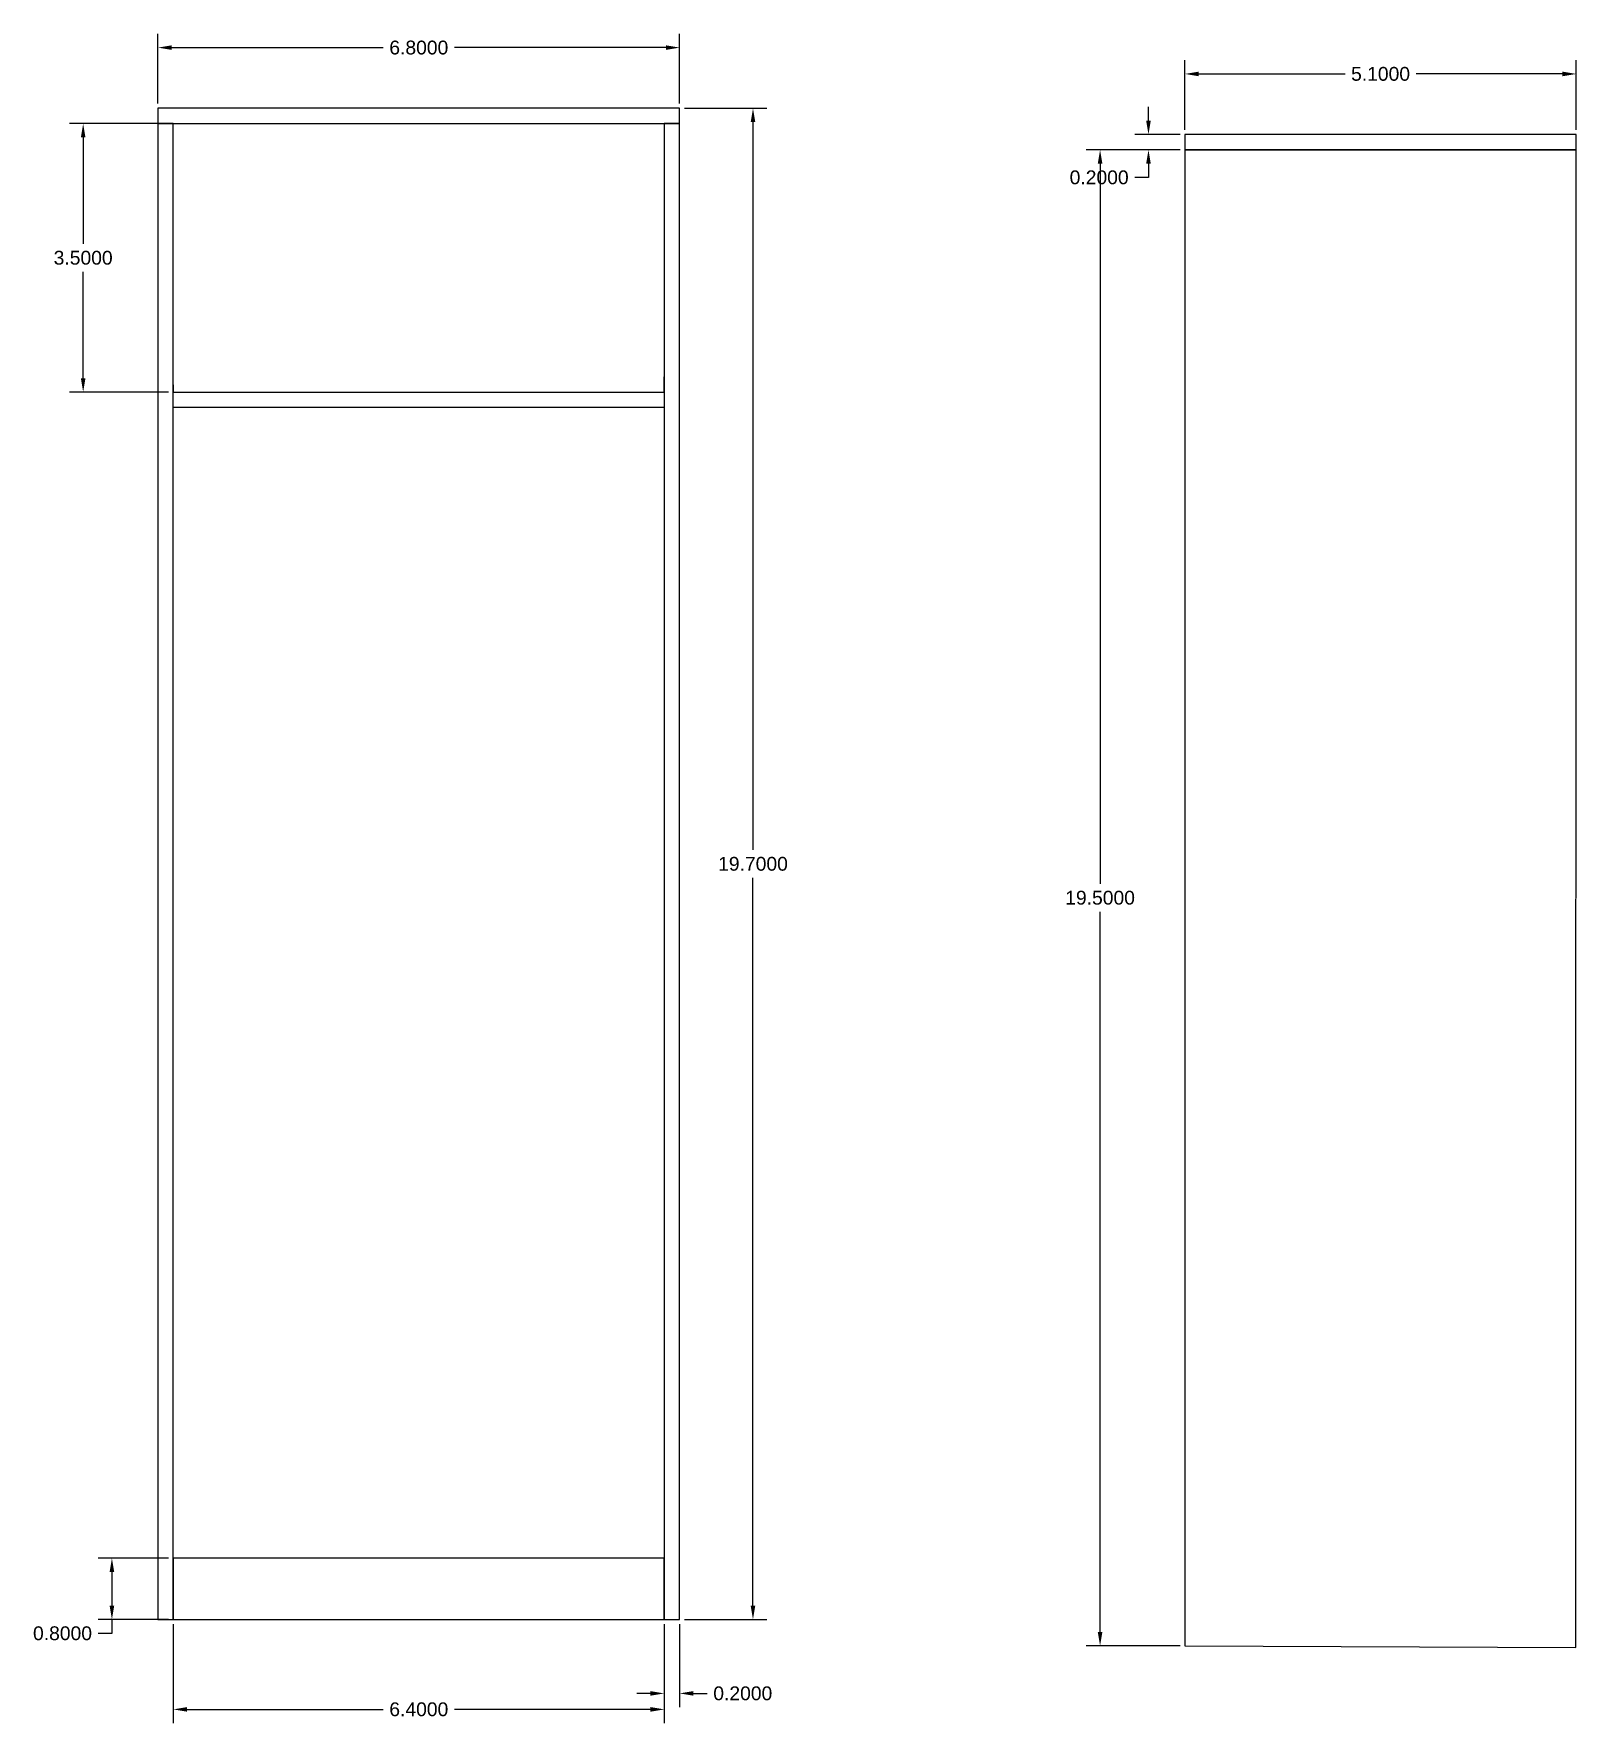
# Model space of a CAD drawing. Header units: inches. Extents: x 15.8 to 35.9, y 34.6 to 56.6.
import ezdxf

# ---------------------------------------------------------------- set-up
doc = ezdxf.new("R2010")
doc.units = ezdxf.units.IN
doc.header["$MEASUREMENT"] = 0
for name, color, linetype in [('dimensiuni', 2, 'Continuous'), ('plan frontal', 90, 'Continuous'), ('plan lateral', 160, 'Continuous')]:
    doc.layers.add(name, color=color, linetype=linetype)
doc.styles.get("Standard").update_dxf_attribs({"font": 'arial.ttf'})
doc.dimstyles.get("Standard").update_dxf_attribs({"dimtxt": 0.18, "dimasz": 0.18, "dimexe": 0.18, "dimexo": 0.0625, "dimgap": 0.09, "dimtad": 0, "dimtih": 1, "dimtoh": 1, "dimdec": 4, "dimzin": 0, "dimdsep": 46, "dimtxsty": 'Standard', "dimcen": 0.09, "dimadec": 0, "dimazin": 0, "dimtfac": 1, "dimtdec": 4, "dimtofl": 0, "dimtmove": 0, "dimatfit": 3, "dimfxl": 1, "dimtolj": 1, "dimtzin": 0, "dimarcsym": 0})

# ---------------------------------------------------------------- blocks, each defined once
blk = doc.blocks.new('*D4')
at = {"layer": 'Defpoints', "color": 0, "transparency": 16777216}
for p in [(17.405, 56.397), (17.405, 55.607), (24.205, 55.607)]:
    blk.add_point(p, dxfattribs=at)
at = {"layer": 'dimensiuni', "color": 0, "lineweight": -2, "transparency": 16777216}
for p, q in [((17.405, 55.67), (17.405, 56.577)), ((17.585, 56.397), (20.341, 56.397)), ((24.025, 56.397), (21.269, 56.397)), ((24.205, 55.67), (24.205, 56.577))]:
    blk.add_line(p, q, dxfattribs=at)
at = {"layer": 'dimensiuni', "color": 0, "transparency": 16777216}
for points in [[(17.585, 56.427), (17.585, 56.367), (17.405, 56.397)], [(24.025, 56.427), (24.025, 56.367), (24.205, 56.397)]]:
    blk.add_solid(points, dxfattribs=at)
at = {"layer": 'dimensiuni', "color": 0, "transparency": 16777216, "insert": (20.805, 56.397), "char_height": 0.18, "attachment_point": 5}
blk.add_mtext('\\A1;6.8000', dxfattribs=at)
blk = doc.blocks.new('*D5')
at = {"layer": 'Defpoints', "color": 0, "transparency": 16777216}
for p in [(24.205, 55.607), (24.205, 35.907), (25.161, 35.907)]:
    blk.add_point(p, dxfattribs=at)
at = {"layer": 'dimensiuni', "color": 0, "lineweight": -2, "transparency": 16777216}
for p, q in [((24.267, 55.607), (25.341, 55.607)), ((25.161, 55.427), (25.161, 45.939)), ((25.161, 36.087), (25.161, 45.575)), ((24.267, 35.907), (25.341, 35.907))]:
    blk.add_line(p, q, dxfattribs=at)
at = {"layer": 'dimensiuni', "color": 0, "transparency": 16777216}
for points in [[(25.131, 55.427), (25.191, 55.427), (25.161, 55.607)], [(25.131, 36.087), (25.191, 36.087), (25.161, 35.907)]]:
    blk.add_solid(points, dxfattribs=at)
at = {"layer": 'dimensiuni', "color": 0, "transparency": 16777216, "insert": (25.161, 45.757), "char_height": 0.18, "attachment_point": 5}
blk.add_mtext('\\A1;19.7000', dxfattribs=at)
blk = doc.blocks.new('*D6')
at = {"layer": 'Defpoints', "color": 0, "transparency": 16777216}
for p in [(24.005, 35.907), (24.205, 35.907), (24.205, 34.944)]:
    blk.add_point(p, dxfattribs=at)
at = {"layer": 'dimensiuni', "color": 0, "lineweight": -2, "transparency": 16777216}
for p, q in [((24.005, 35.845), (24.005, 34.764)), ((24.205, 35.845), (24.205, 34.764)), ((23.825, 34.944), (23.645, 34.944)), ((24.385, 34.944), (24.565, 34.944))]:
    blk.add_line(p, q, dxfattribs=at)
at = {"layer": 'dimensiuni', "color": 0, "transparency": 16777216}
for points in [[(23.825, 34.974), (23.825, 34.914), (24.005, 34.944)], [(24.385, 34.974), (24.385, 34.914), (24.205, 34.944)]]:
    blk.add_solid(points, dxfattribs=at)
at = {"layer": 'dimensiuni', "color": 0, "transparency": 16777216, "insert": (25.028, 34.944), "char_height": 0.18, "attachment_point": 5}
blk.add_mtext('\\A1;0.2000', dxfattribs=at)
blk = doc.blocks.new('*D7')
at = {"layer": 'Defpoints', "color": 0, "transparency": 16777216}
for p in [(17.605, 36.707), (16.805, 35.907), (17.605, 35.907)]:
    blk.add_point(p, dxfattribs=at)
at = {"layer": 'dimensiuni', "color": 0, "lineweight": -2, "transparency": 16777216}
for p, q in [((17.542, 36.707), (16.625, 36.707)), ((16.805, 36.527), (16.805, 36.087)), ((17.542, 35.907), (16.625, 35.907)), ((16.805, 35.907), (16.805, 35.727)), ((16.805, 35.727), (16.625, 35.727))]:
    blk.add_line(p, q, dxfattribs=at)
at = {"layer": 'dimensiuni', "color": 0, "transparency": 16777216}
for points in [[(16.775, 36.527), (16.835, 36.527), (16.805, 36.707)], [(16.775, 36.087), (16.835, 36.087), (16.805, 35.907)]]:
    blk.add_solid(points, dxfattribs=at)
at = {"layer": 'dimensiuni', "color": 0, "transparency": 16777216, "insert": (16.161, 35.727), "char_height": 0.18, "attachment_point": 5}
blk.add_mtext('\\A1;0.8000', dxfattribs=at)
blk = doc.blocks.new('*D8')
at = {"layer": 'Defpoints', "color": 0, "transparency": 16777216}
for p in [(17.605, 35.907), (24.005, 35.907), (24.005, 34.736)]:
    blk.add_point(p, dxfattribs=at)
at = {"layer": 'dimensiuni', "color": 0, "lineweight": -2, "transparency": 16777216}
for p, q in [((17.605, 35.845), (17.605, 34.556)), ((24.005, 35.845), (24.005, 34.556)), ((17.785, 34.736), (20.341, 34.736)), ((23.825, 34.736), (21.269, 34.736))]:
    blk.add_line(p, q, dxfattribs=at)
at = {"layer": 'dimensiuni', "color": 0, "transparency": 16777216}
for points in [[(17.785, 34.766), (17.785, 34.706), (17.605, 34.736)], [(23.825, 34.766), (23.825, 34.706), (24.005, 34.736)]]:
    blk.add_solid(points, dxfattribs=at)
at = {"layer": 'dimensiuni', "color": 0, "transparency": 16777216, "insert": (20.805, 34.736), "char_height": 0.18, "attachment_point": 5}
blk.add_mtext('\\A1;6.4000', dxfattribs=at)
blk = doc.blocks.new('*D9')
at = {"layer": 'Defpoints', "color": 0, "transparency": 16777216}
for p in [(17.605, 55.407), (16.43, 51.907), (17.605, 51.907)]:
    blk.add_point(p, dxfattribs=at)
at = {"layer": 'dimensiuni', "color": 0, "lineweight": -2, "transparency": 16777216}
for p, q in [((17.542, 55.407), (16.25, 55.407)), ((16.43, 55.227), (16.43, 53.839)), ((16.43, 52.087), (16.43, 53.475)), ((17.542, 51.907), (16.25, 51.907))]:
    blk.add_line(p, q, dxfattribs=at)
at = {"layer": 'dimensiuni', "color": 0, "transparency": 16777216}
for points in [[(16.4, 55.227), (16.46, 55.227), (16.43, 55.407)], [(16.4, 52.087), (16.46, 52.087), (16.43, 51.907)]]:
    blk.add_solid(points, dxfattribs=at)
at = {"layer": 'dimensiuni', "color": 0, "transparency": 16777216, "insert": (16.43, 53.657), "char_height": 0.18, "attachment_point": 5}
blk.add_mtext('\\A1;3.5000', dxfattribs=at)
blk = doc.blocks.new('*D10')
at = {"layer": 'Defpoints', "color": 0, "transparency": 16777216}
for p in [(30.316, 55.065), (30.791, 55.265), (30.791, 55.065)]:
    blk.add_point(p, dxfattribs=at)
at = {"layer": 'dimensiuni', "color": 0, "lineweight": -2, "transparency": 16777216}
for p, q in [((30.316, 55.445), (30.316, 55.625)), ((30.729, 55.265), (30.136, 55.265)), ((30.729, 55.065), (30.136, 55.065)), ((30.316, 54.885), (30.316, 54.705)), ((30.316, 54.705), (30.136, 54.705))]:
    blk.add_line(p, q, dxfattribs=at)
at = {"layer": 'dimensiuni', "color": 0, "transparency": 16777216}
for points in [[(30.286, 55.445), (30.346, 55.445), (30.316, 55.265)], [(30.286, 54.885), (30.346, 54.885), (30.316, 55.065)]]:
    blk.add_solid(points, dxfattribs=at)
at = {"layer": 'dimensiuni', "color": 0, "transparency": 16777216, "insert": (29.673, 54.705), "char_height": 0.18, "attachment_point": 5}
blk.add_mtext('\\A1;0.2000', dxfattribs=at)
blk = doc.blocks.new('*D11')
at = {"layer": 'Defpoints', "color": 0, "transparency": 16777216}
for p in [(35.891, 56.054), (30.791, 55.265), (35.891, 55.265)]:
    blk.add_point(p, dxfattribs=at)
at = {"layer": 'dimensiuni', "color": 0, "lineweight": -2, "transparency": 16777216}
for p, q in [((30.791, 55.327), (30.791, 56.234)), ((35.891, 55.327), (35.891, 56.234)), ((30.971, 56.054), (32.878, 56.054)), ((35.711, 56.054), (33.805, 56.054))]:
    blk.add_line(p, q, dxfattribs=at)
at = {"layer": 'dimensiuni', "color": 0, "transparency": 16777216}
for points in [[(30.971, 56.084), (30.971, 56.024), (30.791, 56.054)], [(35.711, 56.084), (35.711, 56.024), (35.891, 56.054)]]:
    blk.add_solid(points, dxfattribs=at)
at = {"layer": 'dimensiuni', "color": 0, "transparency": 16777216, "insert": (33.341, 56.054), "char_height": 0.18, "attachment_point": 5}
blk.add_mtext('\\A1;5.1000', dxfattribs=at)
blk = doc.blocks.new('*D15')
at = {"layer": 'Defpoints', "color": 0, "transparency": 16777216}
for p in [(30.791, 55.065), (29.685, 35.565), (30.791, 35.565)]:
    blk.add_point(p, dxfattribs=at)
at = {"layer": 'dimensiuni', "color": 0, "lineweight": -2, "transparency": 16777216}
for p, q in [((30.729, 55.065), (29.505, 55.065)), ((29.685, 54.885), (29.685, 45.497)), ((29.685, 35.745), (29.685, 45.133)), ((30.729, 35.565), (29.505, 35.565))]:
    blk.add_line(p, q, dxfattribs=at)
at = {"layer": 'dimensiuni', "color": 0, "transparency": 16777216}
for points in [[(29.655, 54.885), (29.715, 54.885), (29.685, 55.065)], [(29.655, 35.745), (29.715, 35.745), (29.685, 35.565)]]:
    blk.add_solid(points, dxfattribs=at)
at = {"layer": 'dimensiuni', "color": 0, "transparency": 16777216, "insert": (29.685, 45.315), "char_height": 0.18, "attachment_point": 5}
blk.add_mtext('\\A1;19.5000', dxfattribs=at)

msp = doc.modelspace()

# ---------------------------------------------------------------- linework, layer by layer
at = {"layer": 'plan frontal'}
msp.add_line((24.00484, 51.90739), (24.00484, 52.10739), dxfattribs=at)
for points in [[(17.40484, 55.40739), (24.20484, 55.40739), (24.20484, 55.60739), (17.40484, 55.60739)], [(17.40484, 35.90739), (17.60484, 35.90739), (17.60484, 55.40739), (17.40484, 55.40739)], [(24.00484, 35.90739), (24.20484, 35.90739), (24.20484, 55.40739), (24.00484, 55.40739)], [(17.60484, 51.90739), (24.00484, 51.90739), (24.00484, 51.70739), (17.60484, 51.70739)], [(17.60484, 35.90739), (24.00484, 35.90739), (24.00484, 36.70739), (17.60484, 36.70739)]]:
    msp.add_lwpolyline(points, close=True, dxfattribs=at)
msp.add_lwpolyline([(17.60484, 52.00335), (17.60484, 51.90739)], dxfattribs=at)
at = {"layer": 'plan lateral'}
for points in [[(30.79121, 55.06475), (35.89121, 55.06475), (35.89121, 55.26475), (30.79121, 55.26475)], [(30.79121, 35.56475), (35.88841, 35.54227), (35.89121, 55.06475), (30.79121, 55.06475)]]:
    msp.add_lwpolyline(points, close=True, dxfattribs=at)

# ---------------------------------------------------------------- dimensions: what is measured, and where the dimension line sits
at = {"layer": 'dimensiuni'}
for base, p1, p2, picture, middle in [((17.40484, 56.39742), (24.20484, 55.60739), (17.40484, 55.60739), '*D4', (20.80484, 56.39742)), ((35.89121, 56.05409), (30.79121, 55.26475), (35.89121, 55.26475), '*D11', (33.34121, 56.05409)), ((24.00484, 34.73557), (17.60484, 35.90739), (24.00484, 35.90739), '*D8', (20.80484, 34.73557)), ((24.20484, 34.9438), (24.00484, 35.90739), (24.20484, 35.90739), '*D6', (25.02816, 34.9438))]:
    dim = msp.add_linear_dim(base=base, p1=p1, p2=p2, dimstyle='Standard', dxfattribs=at)
    dim.commit()
    dim.dimension.update_dxf_attribs({"geometry": picture, "text_midpoint": middle})
for base, p1, p2, picture, middle in [((25.16125, 35.90739), (24.20484, 55.60739), (24.20484, 35.90739), '*D5', (25.16125, 45.75739)), ((30.31617, 55.06475), (30.79121, 55.26475), (30.79121, 55.06475), '*D10', (29.67285, 54.70475)), ((16.42978, 51.90739), (17.60484, 55.40739), (17.60484, 51.90739), '*D9', (16.42978, 53.65739)), ((29.68546, 35.56475), (30.79121, 55.06475), (30.79121, 35.56475), '*D15', (29.68546, 45.31475)), ((16.80473, 35.90739), (17.60484, 36.70739), (17.60484, 35.90739), '*D7', (16.16141, 35.72739))]:
    dim = msp.add_linear_dim(base=base, p1=p1, p2=p2, angle=90, dimstyle='Standard', dxfattribs=at)
    dim.commit()
    dim.dimension.update_dxf_attribs({"geometry": picture, "text_midpoint": middle})

doc.saveas('drawing.dxf')
